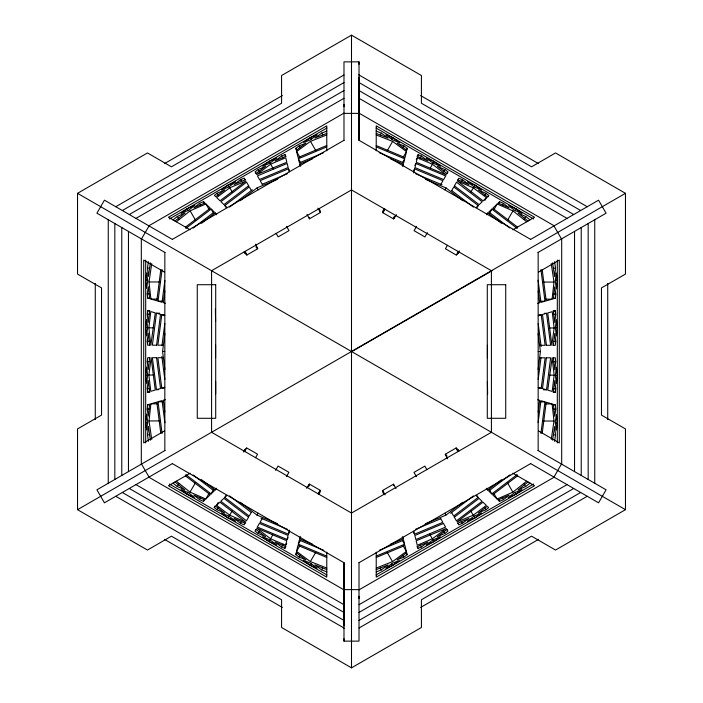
<?xml version="1.0" encoding="UTF-8"?>
<svg xmlns="http://www.w3.org/2000/svg" width="703" height="703" viewBox="0 0 703 703"><rect width="100%" height="100%" fill="white"/><g stroke="black" fill="none" stroke-linecap="round" stroke-linejoin="round"><path stroke-width="1.05" d="M77.532 193.325L77.532 274.082L101.54 287.905L101.54 415.095L77.532 428.918L77.532 509.675L147.472 550.054L171.444 536.178L281.595 599.764L281.56 627.471L351.5 667.85L421.44 627.471L421.405 599.764L531.556 536.178L555.528 550.054L625.468 509.675L625.468 428.918L601.46 415.095L601.46 287.905L625.468 274.082L625.468 193.325L555.528 152.946L531.556 166.822L421.405 103.236L421.44 75.529L351.5 35.15L281.56 75.529L281.595 103.236L171.444 166.822L147.472 152.946L77.532 193.325L625.468 509.675M108.262 483.26L108.262 219.74M164.836 450.597L164.836 252.403M211.585 418.285L211.585 284.715M215.584 357.704L215.584 345.191M359.013 562.453L359.013 641.136L343.987 641.136L343.987 638.711M343.987 628.456L343.987 589.87L148.825 477.188M343.987 106.715L343.987 104.483M351.5 189.098L351.5 589.624M359.013 598.517L359.013 596.285M359.013 74.544L359.013 113.13L554.175 225.812M359.013 64.289L359.013 61.864L343.987 61.864L343.987 140.547M487.416 357.809L487.416 345.296M538.164 252.403L538.164 450.597M594.738 219.74L594.738 483.26M145.688 422.863L146.628 414.085L147.674 421.695L146.751 430.034L145.688 422.863L147.832 422.863M557.312 280.137L556.372 288.915L555.326 281.305L556.249 272.966L557.312 280.137L555.168 280.137M147.235 408.997L147.709 404.743L149.625 404.19L148.298 416.158L147.235 408.997L149.379 408.997M148.43 441.335L147.454 434.797L148.386 426.466L150.424 440.183M151.743 439.419L149.001 420.921L150.908 403.821L156.804 402.116L160.767 433.066M542.233 269.934L546.196 300.884L552.092 299.179L553.999 282.079L551.257 263.581M554.57 261.665L555.546 268.203L554.614 276.534L552.576 262.817M555.291 298.257L555.765 294.003L554.702 286.842L553.375 298.81L555.291 298.257L553.147 298.257M145.688 375.253L146.628 367.054L147.595 375.121L146.646 383.32L145.688 375.253L147.832 375.253M149.598 357.704L148.219 369.664L147.261 361.606L147.709 357.704L149.853 357.704M147.287 388.689L148.228 380.49L149.563 391.676L147.709 392.212L147.287 388.689L149.431 388.689M148.86 375.033L151.127 357.704L155.266 390.033L150.793 391.325L148.86 375.033L153.149 375.033M554.14 327.967L551.873 345.296L547.734 312.967L552.207 311.675L554.14 327.967L549.851 327.967M555.713 314.311L554.772 322.51L553.437 311.324L555.291 310.788L555.713 314.311L553.569 314.311M553.402 345.296L554.781 333.336L555.739 341.394L555.291 345.296L553.147 345.296M557.312 327.747L556.372 335.946L555.405 327.879L556.354 319.68L557.312 327.747L555.168 327.747M145.688 327.633L146.646 319.575L147.595 327.765L146.628 335.832L145.688 327.633L147.832 327.633M147.709 310.673L149.563 311.209L148.228 322.396L147.287 314.206L147.709 310.673L149.853 310.673M149.853 345.191L147.709 345.191L147.261 341.289L148.219 333.222L149.598 345.191M148.86 327.853L150.793 311.57L155.266 312.853L150.855 345.191L148.86 327.853L153.149 327.853M554.14 375.147L552.207 391.43L547.734 390.147L552.145 357.809L554.14 375.147L549.851 375.147M553.147 357.809L555.291 357.809L555.739 361.711L554.781 369.778L553.402 357.809M555.291 392.327L555.713 388.794L554.772 380.604L553.437 391.791L555.291 392.327L553.147 392.327M557.312 375.367L556.354 383.425L555.405 375.235L556.372 367.168L557.312 375.367L555.168 375.367M160.759 269.926L156.804 300.77L150.908 299.065L149.001 281.965L151.734 263.572M159.686 313.204L156.47 313.204L152.375 345.191L156.664 345.191M164.853 280.506L162.068 302.29L158.017 301.121L162.059 269.53M156.576 345.191L160.521 314.373L156.47 313.204M163.913 314.733L161.769 314.733L157.867 345.191L163.228 345.191M164.801 290.998L163.307 302.65L165.284 303.221M162.033 345.191L164.81 323.485M164.862 369.347L162.578 351.447L164.862 333.538M538.138 369.462L540.422 351.553L538.138 333.653M538.19 379.515L540.967 357.809M538.199 412.002L539.693 400.35L537.716 399.779M539.087 388.267L541.231 388.267L545.133 357.809L539.772 357.809M538.146 422.494L540.932 400.71L544.983 401.879L540.941 433.47M546.424 357.809L542.479 388.627L546.53 389.796L550.625 357.809L546.336 357.809M542.241 433.074L546.196 402.23L552.092 403.935L553.999 421.035L551.266 439.428M145.688 280.022L146.751 272.852L147.674 281.191L146.619 288.353L145.688 280.022L147.832 280.022M150.407 262.808L148.386 276.428L147.454 268.089L148.412 261.657M147.235 293.889L148.298 286.727L149.625 298.696L147.709 298.142L147.235 293.889L149.379 293.889M555.765 409.111L554.702 416.273L553.375 404.304L555.291 404.858L555.765 409.111L553.621 409.111M552.593 440.192L554.614 426.572L555.546 434.911L554.588 441.343M557.312 422.978L556.249 430.148L555.326 421.809L556.381 414.647L557.312 422.978L555.168 422.978M284.864 548.349L285.33 546.468L274.97 542.031L281.595 546.943L284.864 548.349L285.936 546.495M285.638 545.22L286.754 540.712L256.683 528.129L270.558 538.762L285.638 545.22L286.71 543.366M259.451 523.331L257.307 527.048L287.052 539.491L288.063 535.405L259.407 523.41M262.201 518.577L260.057 522.294L288.379 534.139L289.381 530.088M308.863 486.344L309.425 484.086L320.278 490.343L319.382 493.954M295.717 554.614L296.191 552.672L305.893 559.808L299.162 557.145L295.717 554.614L296.789 552.76M326.798 568.068L310.375 561.583L296.517 551.38L297.993 545.414L326.772 557.461M326.781 556.126L298.292 544.201L299.302 540.106L323.837 550.37M312.422 544.201L299.619 538.85L300.111 536.855M383.618 209.046L382.722 212.657L393.575 218.914L396.404 214.687M402.889 166.145L403.381 164.151L390.578 158.799M376.219 146.874L404.708 158.799L403.698 162.894L379.163 152.63M376.202 134.932L392.626 141.417L406.483 151.62L405.007 157.586L376.228 145.539M407.283 148.386L406.809 150.328L397.107 143.192L403.838 145.855L407.283 148.386L406.211 150.24M394.137 216.656L393.575 218.914L395.569 215.478M413.619 172.912L414.621 168.861L442.943 180.706L440.799 184.423M443.549 179.669L445.693 175.952L415.948 163.509L414.937 167.595L443.593 179.59M417.362 157.78L416.246 162.288L446.317 174.871L432.442 164.238L417.362 157.78L416.29 159.634M418.136 154.651L417.67 156.532L428.03 160.969L421.405 156.057L418.136 154.651L417.064 156.505M255.567 457.715L257.579 454.217L246.683 447.925L244.67 451.423M447.433 245.285L445.421 248.783L456.317 255.075L458.33 251.577M141.523 238.95L149.036 225.935M174.968 481.968L184.924 489.868L177.244 486.502L178.852 483.717M380.314 135.002L381.386 133.148L388.135 138.113L376.228 133.412M186.69 493.998L181.014 489.499L188.694 492.856L194.371 497.364L186.69 493.998L187.763 492.144M391.527 139.431L392.599 137.577L399.735 142.788L392.617 139.888L385.868 134.914L392.599 137.577M185.478 475.905L210.223 494.745L205.794 498.998L190.03 492.1L195.39 482.82M387.265 150.706L392.626 141.417M199.476 499.596L193.808 495.097L204.837 499.921L203.395 501.309L199.476 499.596L200.548 497.742M402.766 147.709L403.838 145.855M203.395 501.309L204.468 499.455M205.794 498.998L209.011 493.436M403.267 157.191L406.483 151.62M185.794 474.578L211.128 493.875L213.809 489.235M402.564 162.516L404.708 158.799M201.506 479.701L215.1 490.053L216.173 488.198M402.309 166.013L403.381 164.151M243.651 452.064L245.145 449.489M383.267 210.452L384.26 208.738M384.717 209.213L382.722 212.657L384.98 209.266M214.248 507.575L215.636 506.239L224.661 512.988L217.095 509.701L214.248 507.575L215.32 505.721M216.568 505.343L219.916 502.127L245.716 522.109L229.696 515.167L216.568 505.343L218.176 502.566M414.875 165.363L415.948 163.509M217.095 509.701L218.167 507.847M419.796 158.834L421.405 156.057M251.366 512.32L249.222 516.037L224.793 497.434L225.865 495.571M413.549 170.715L414.621 168.861M227.93 517.803L221.427 512.944L228.993 516.222L235.496 521.09L227.93 517.803L229.002 515.949M432.767 163.245L433.839 161.382L440.465 166.303L432.995 163.096L426.37 158.184L433.839 161.382M229.696 515.167L232.377 510.527M430.298 167.955L432.442 164.238M245.215 522.979L244.143 524.833L240.531 523.269L241.604 521.415M443.804 171.427L444.876 169.572L448.022 171.91L446.95 173.764M248.616 517.083L246.472 520.791L220.821 501.257L223.853 498.33L248.572 517.153M275.594 470.351L278.08 466.054L288.915 472.311L286.393 476.678M416.607 226.322L414.085 230.689L424.92 236.946L427.406 232.649M240.083 502.206L256.99 515.088L258.071 513.208M444.929 189.792L446.01 187.912L462.917 200.794M256.05 529.236L254.978 531.09L258.124 533.428L265.593 536.626L255.918 529.456M451.634 190.68L453.778 186.963L478.207 205.566L477.135 207.429M454.384 185.917L456.528 182.209L482.179 201.743L479.147 204.67L454.428 185.847M457.785 180.021L458.857 178.167L462.469 179.731L468.971 184.59L457.917 179.801M258.124 533.428L259.196 531.573M461.396 181.585L462.469 179.731M270.558 538.762L272.702 535.045M269.161 541.618L276.631 544.816L270.005 539.904L262.535 536.697L269.161 541.618L270.233 539.755M470.623 192.473L473.304 187.833L457.284 180.891L483.084 200.873L486.432 197.657L473.304 187.833M473.998 187.051L475.07 185.197L467.504 181.91L474.007 186.778L481.573 190.056L475.07 185.197M307.431 487.522L309.425 484.086L306.596 488.313M288.379 534.139L289.451 532.285M281.595 546.943L283.204 544.166M484.833 195.153L485.905 193.299L478.339 190.012L487.364 196.761L488.752 195.425L485.905 193.299M287.052 539.491L288.125 537.637M484.824 200.434L486.432 197.657M487.68 197.279L488.752 195.425M318.283 493.787L320.278 490.343L318.02 493.734M318.74 494.262L319.733 492.548M457.855 253.511L459.349 250.936M299.619 538.85L300.691 536.987M486.828 214.802L487.9 212.947L501.494 223.299M298.292 544.201L300.436 540.484M489.191 213.765L491.872 209.125L517.206 228.422M296.517 551.38L299.733 545.809M493.989 209.564L497.206 204.002L512.97 210.9L526.679 221.779M498.532 203.545L499.605 201.691L503.524 203.404L509.192 207.903L498.163 203.079L499.605 201.691M299.162 557.145L300.234 555.291M502.452 205.258L503.524 203.404M310.375 561.583L315.735 552.294M507.61 220.18L512.97 210.9M310.401 565.423L317.132 568.086L310.383 563.112L303.265 560.212L310.401 565.423L311.473 563.569M515.237 210.856L516.31 209.002L508.629 205.636L514.306 210.144L521.986 213.501L516.31 209.002M326.772 569.588L314.865 564.887L321.614 569.852L322.686 567.998M524.148 219.283L525.756 216.498L518.076 213.132L528.032 221.032M553.964 477.065L561.477 464.05M475.949 207.737L478.207 205.566M224.793 497.434L227.051 495.264M486.423 214.371L487.9 212.947M491.872 209.125L488.831 212.051L509.807 228.018M497.206 204.002L492.777 208.255L517.522 227.095M244.099 450.491L246.586 448.101M456.414 254.899L458.901 252.509M211.128 493.875L214.169 490.949L193.193 474.982M215.1 490.053L216.577 488.629M172.903 219.969L177.341 216.436L185.021 213.079L174.994 221.041M186.787 208.94L181.119 213.448L188.799 210.083L194.872 205.373L186.787 208.94L187.859 210.803M176.295 221.823L190.135 210.838L205.891 203.94L210.32 208.202L185.495 227.104M199.573 203.343L193.905 207.851L204.933 203.018L203.492 201.629L199.573 203.343L200.645 205.206M503.427 499.657L509.095 495.149L498.067 499.982L499.508 501.371L503.427 499.657L502.355 497.794M517.505 475.896L492.68 494.798L497.109 499.06L512.865 492.162L526.705 481.177M528.006 481.959L517.979 489.921L525.659 486.564L530.097 483.031M516.213 494.06L521.881 489.552L514.201 492.917L508.128 497.627L516.213 494.06L515.141 492.197M185.803 228.431L211.225 209.072L214.257 211.99L193.105 228.106M248.669 185.794L223.949 204.617L220.918 201.691L246.568 182.156L248.713 185.873M201.603 223.246L215.197 212.895L216.673 214.318M225.962 207.367L224.89 205.513L249.31 186.91L251.454 190.627M229.635 207.086L252.395 189.757M240.18 200.733L257.087 187.859L277.676 179.239M425.324 523.761L445.913 515.141L462.82 502.267M450.605 513.243L473.365 495.914M477.038 495.633L478.11 497.487L453.69 516.09L451.546 512.373M486.327 488.682L487.803 490.105L501.397 479.754M454.331 517.206L479.051 498.383L482.082 501.309L456.432 520.844L454.287 517.127M509.895 474.894L488.743 491.01L491.775 493.928L517.197 474.569M217.192 193.237L214.345 195.364L215.733 196.708L224.758 189.959L217.192 193.237L218.264 195.091M228.027 185.135L221.524 190.003L229.09 186.717L235.593 181.857L228.027 185.135L229.099 186.989M229.793 187.771L216.665 197.596L220.013 200.821L245.945 181.075L229.793 187.771L232.473 192.42M245.303 179.968L244.231 178.114L240.628 179.669L234.125 184.537L245.18 179.748M457.697 523.032L458.769 524.886L462.372 523.331L468.875 518.462L457.82 523.252M473.207 515.229L486.335 505.404L482.987 502.179L457.055 521.925L473.207 515.229L470.527 510.58M474.973 517.865L481.476 512.997L473.91 516.283L467.407 521.143L474.973 517.865L473.901 516.011M485.808 509.763L488.655 507.636L487.267 506.292L478.242 513.041L485.808 509.763L484.736 507.909M256.015 173.492L265.69 166.312L258.221 169.52L255.066 171.857L256.138 173.711M269.258 161.33L262.632 166.242L270.101 163.043L276.727 158.131L269.258 161.33L270.33 163.184M270.655 164.186L256.639 174.581L286.85 162.235L285.734 157.718L270.655 164.186L273.335 168.825M281.692 155.996L275.066 160.908L285.427 156.47L284.961 154.598L281.692 155.996L282.764 157.85M421.308 547.004L427.934 542.092L417.573 546.53L418.039 548.402L421.308 547.004L420.236 545.15M432.345 538.814L446.361 528.419L416.15 540.765L417.266 545.282L432.345 538.814L429.665 534.175M446.985 529.508L437.31 536.688L444.779 533.48L447.934 531.143L446.862 529.289M433.742 541.67L440.368 536.758L432.899 539.957L426.273 544.869L433.742 541.67L432.67 539.816M295.814 148.333L299.258 145.793L305.99 143.131L296.288 150.275L295.814 148.333L296.886 150.187M310.498 137.524L303.749 142.489L310.48 139.827L317.229 134.862L310.498 137.524L311.57 139.379M326.772 145.521L298.09 157.525L296.613 151.567L310.471 141.365L326.746 134.932M326.754 131.101L321.71 133.087L314.962 138.06L326.781 133.385M376.246 571.899L381.29 569.913L388.038 564.94L376.219 569.615M376.254 568.068L392.529 561.635L406.387 551.433L404.91 545.475L376.228 557.479M392.502 565.476L399.251 560.511L392.52 563.173L385.771 568.138L392.502 565.476L391.43 563.621M403.742 557.207L407.186 554.667L406.712 552.725L397.01 559.869L403.742 557.207L402.67 555.344M343.987 74.975L115.775 206.726M359.013 628.025L587.225 496.274M164.423 163.65L282.36 95.564M122.34 210.522L343.987 82.559M129.29 214.529L343.987 90.573M135.969 218.387L343.987 98.288M148.825 225.812L343.987 113.13M169.423 218.967L326.851 128.078M172.349 239.389L343.987 140.301M211.585 418.092L211.585 432.283L351.5 513.058L491.415 432.283L491.415 270.717L351.5 189.942L211.585 270.717L211.585 284.908M306.974 214.441L309.505 218.8L320.401 212.508L317.879 208.15M164.432 430.948L143.702 442.916L143.702 260.084L164.432 272.052M512.891 229.767L534.57 217.253L376.228 125.837L376.228 150.864M165.056 450.474L96.917 489.806L104.431 502.821L172.569 463.479M530.431 239.521L598.569 200.179L606.083 213.194L537.944 252.526M77.532 509.675L625.468 193.325M190.109 473.233L168.43 485.747L326.772 577.163L326.772 552.136M538.568 272.052L559.298 260.084L559.298 442.916L538.568 430.948M396.026 488.559L393.495 484.2L382.599 490.492L385.121 494.85M359.013 562.699L530.651 463.611M376.149 574.922L533.577 484.033M359.013 589.87L554.175 477.188M359.013 604.712L567.031 484.613M359.013 612.427L573.71 488.471M359.013 620.441L580.66 492.478M420.64 607.436L538.577 539.35M351.5 351.728L492.197 270.655M323.714 152.665L299.399 162.841L298.388 158.746L326.754 146.874M259.504 179.537L288.16 167.542L287.149 163.448L257.403 175.899L259.548 179.608M289.548 170.662L288.476 168.799L260.145 180.653L262.289 184.371M300.199 166.093L299.706 164.098L312.519 158.737M262.228 184.256L287.457 173.703M415.543 529.297L440.772 518.744M390.481 544.263L403.294 538.902L402.801 536.907M413.452 532.338L414.524 534.201L442.855 522.347L440.711 518.629M379.286 550.335L403.601 540.159L404.612 544.254L376.246 556.126M443.496 523.463L414.84 535.458L415.851 539.553L445.597 527.101L443.452 523.392M156.664 357.704L152.375 357.704L156.47 389.682L160.521 388.513L156.576 357.704M163.228 357.704L157.867 357.704L161.769 388.153L164.774 387.283M162.068 433.461L158.017 401.764L162.068 400.596L164.897 422.758M165.284 399.673L163.307 400.235L164.801 411.888M537.716 303.327L539.693 302.765L538.199 291.112M540.932 269.539L544.983 301.236L540.932 302.404L538.103 280.242M538.226 315.717L541.231 314.847L545.133 345.296L539.772 345.296M546.336 345.296L550.625 345.296L546.53 313.318L542.479 314.487L546.424 345.296M343.987 113.376L359.013 113.376L359.013 140.301L530.651 239.389M147.454 268.089L149.598 268.089M553.402 268.203L555.546 268.203M149.001 281.965L159.722 281.965M543.278 282.079L553.999 282.079M553.621 294.003L555.765 294.003M147.709 298.142L149.853 298.142M150.908 299.065L157.34 299.065M545.66 299.179L552.092 299.179M158.017 301.121L162.305 301.121M540.695 301.236L544.983 301.236M215.382 308.942L215.584 321.517M553.147 310.788L555.291 310.788M544.386 313.318L546.53 313.318M147.287 314.206L149.431 314.206M539.087 314.847L541.231 314.847M147.261 341.289L149.405 341.289M553.595 341.394L555.739 341.394M162.578 351.447L164.739 351.447M538.261 351.553L540.422 351.553M147.261 361.606L149.405 361.606M553.595 361.711L555.739 361.711M161.769 388.153L163.913 388.153M553.569 388.794L555.713 388.794M156.47 389.682L158.614 389.682M543.314 389.796L546.53 389.796M147.709 392.212L149.853 392.212M487.618 394.058L487.416 381.483M158.017 401.764L162.305 401.764M540.695 401.879L544.983 401.879M150.908 403.821L157.34 403.821M545.66 403.935L552.092 403.935M147.709 404.743L149.853 404.743M553.147 404.858L555.291 404.858M149.001 420.921L159.722 420.921M543.278 421.035L553.999 421.035M147.454 434.797L149.598 434.797M553.402 434.911L555.546 434.911M359.013 589.624L343.987 589.624L343.987 562.699L172.349 463.611M538.226 387.397L541.231 388.267M161.769 314.733L164.774 315.603M376.114 131.066L381.386 133.148M321.614 569.852L326.886 571.934M415.64 173.755L442.02 184.801M425.42 179.3L446.01 187.912M256.99 515.088L277.58 523.7M260.98 518.199L287.36 529.245M444.876 169.572L437.407 166.374L447.082 173.544M245.083 523.199L234.029 518.41L240.531 523.269M587.225 206.726L359.013 74.975L359.013 61.864M115.775 496.274L343.987 628.025L343.987 641.136M420.64 95.564L538.577 163.65M359.013 82.559L580.66 210.522M359.013 90.573L573.71 214.529M359.013 98.288L567.031 218.387M376.149 128.078L533.577 218.967M190.109 229.767L168.43 217.253L326.772 125.837L326.772 150.864M172.569 239.521L104.431 200.179L96.917 213.194L165.056 252.526M537.944 450.474L606.083 489.806L598.569 502.821L530.431 463.479M512.891 473.233L534.57 485.747L376.228 577.163L376.228 552.136M169.423 484.033L326.851 574.922M135.969 484.613L343.987 604.712M129.29 488.471L343.987 612.427M122.34 492.478L343.987 620.441M164.423 539.35L282.36 607.436M451.695 190.566L473.462 207.139M229.538 495.861L251.305 512.434M525.756 216.498L530 219.872M176.321 481.221L190.03 492.1M173 483.128L177.244 486.502M224.89 205.513L227.148 207.684M256.041 247.157L257.72 248.765L246.867 255.031L244.187 252.456M458.813 450.544L456.133 447.969L445.28 454.235L447.539 458.795M446.959 455.843L445.28 454.235L447.266 457.671M475.852 495.316L478.11 497.487M553.964 225.935L561.477 238.95M321.71 133.087L322.782 134.95M524.051 483.778L525.659 486.564M310.471 141.365L315.832 150.644M507.513 482.873L512.865 492.162M299.258 145.793L300.33 147.656M498.436 499.508L499.508 501.371M296.613 151.567L299.829 157.138M493.893 493.488L497.109 499.06M298.388 158.746L300.533 162.463M489.095 489.288L491.775 493.928M299.706 164.098L300.779 165.952M486.731 488.251L487.803 490.105M318.828 208.677L319.821 210.399M457.767 449.533L458.76 451.256M458.119 451.405L456.133 447.969L457.934 451.616M284.961 154.598L286.033 156.453M258.221 169.52L259.829 172.297M461.3 521.468L462.372 523.331M286.525 226.331L289.003 230.637L278.168 236.893L276.103 233.317M426.897 469.683L424.832 466.107L413.997 472.363L416.475 476.669M257.087 187.859L258.168 189.731M444.832 513.269L445.913 515.141M240.628 179.669L241.7 181.532M443.171 530.703L444.779 533.48M255.734 245.329L257.72 248.765L255.461 244.205M416.967 546.547L418.039 548.402M244.881 251.595L246.867 255.031L245.066 251.384M244.24 251.744L245.233 253.467M383.179 492.601L384.172 494.323M215.197 212.895L216.269 214.749M402.221 537.048L403.294 538.902M211.225 209.072L213.905 213.712M402.468 540.537L404.612 544.254M205.891 203.94L209.107 209.512M403.171 545.862L406.387 551.433M203.492 201.629L204.564 203.492M406.114 552.813L407.186 554.667M190.135 210.838L195.487 220.127M387.168 552.356L392.529 561.635M177.341 216.436L178.949 219.222M380.218 568.05L381.29 569.913M141.523 464.05L149.036 477.065M413.777 531.16L414.524 534.201M393.495 484.2L393.856 485.668M319.47 208.993L320.296 212.341M382.704 490.659L383.53 494.007M309.144 217.332L309.505 218.8M288.476 168.799L289.223 171.84M538.19 323.6L541.125 346.544M161.875 356.456L164.81 379.4M607.726 283.406L607.726 419.594M588.174 223.536L588.174 479.464M581.223 227.544L581.223 475.456M574.544 231.401L574.544 471.599M561.688 238.827L561.688 464.173M557.312 260.084L557.312 442.916M359.013 76.987L359.013 140.547M351.5 35.15L351.5 113.095M351.5 113.376L351.5 189.942M351.5 589.905L351.5 667.85M343.987 562.453L343.987 626.013M215.645 381.351L215.645 393.882M145.688 260.084L145.688 442.916M141.312 238.827L141.312 464.173M128.456 231.401L128.456 471.599M121.777 227.544L121.777 475.456M114.826 223.536L114.826 479.464M95.274 283.406L95.274 419.594M215.707 284.715L197.271 284.715L197.271 418.285L215.707 418.285L215.707 284.715M505.729 284.715L487.293 284.715L487.293 418.285L505.729 418.285L505.729 284.715"/></g></svg>
